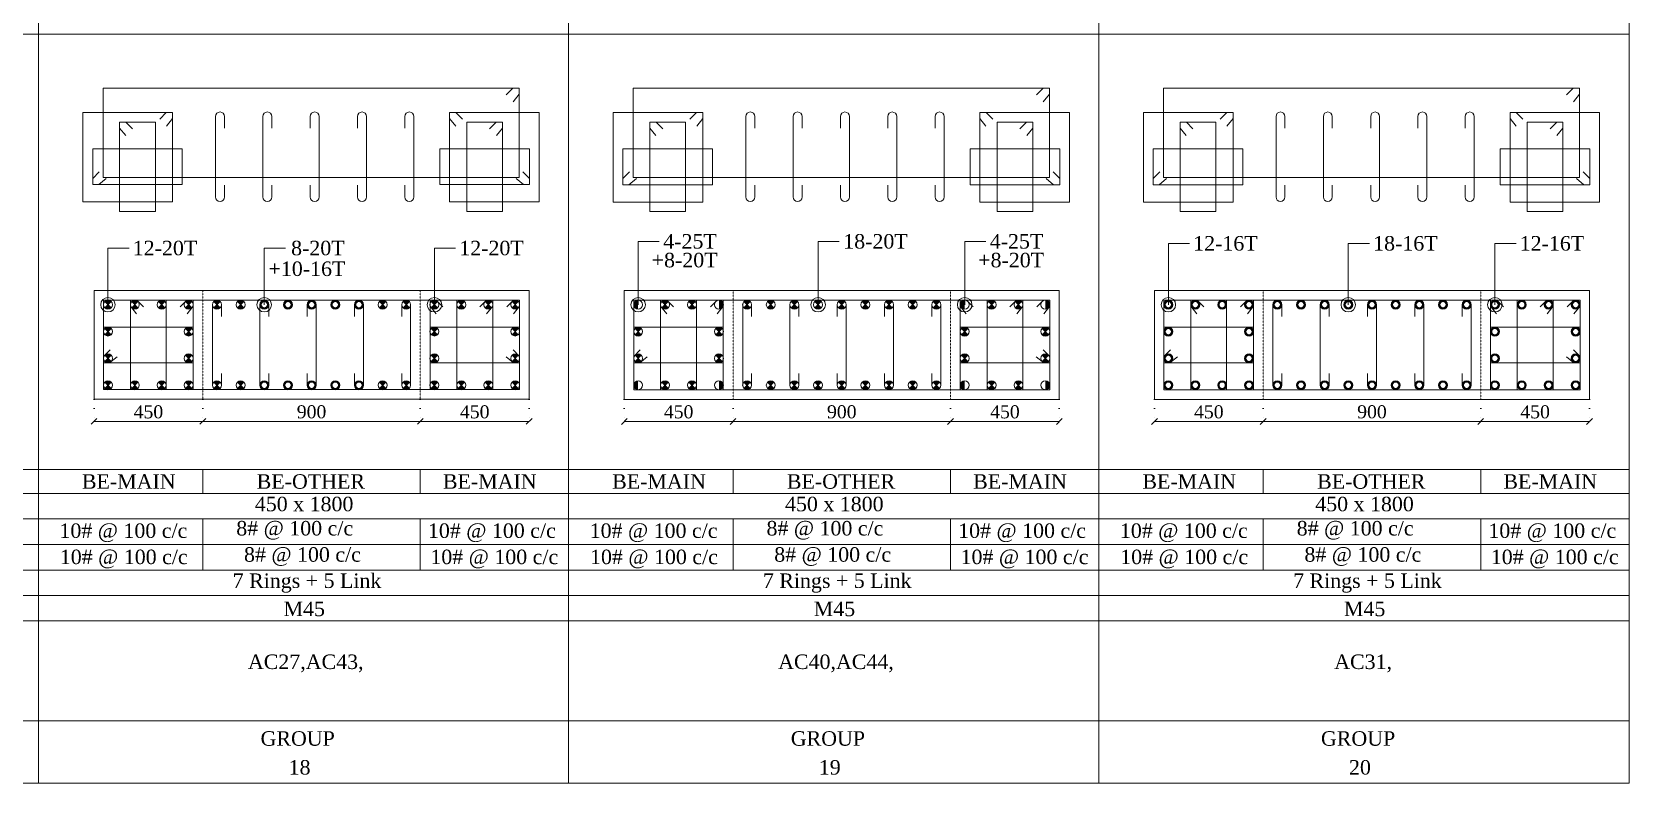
# Model space of a CAD drawing. Header units: millimetres. Extents: x 303 to 27724, y 300 to 68956.
# Drawn here: x 21117 to 27724, y 300 to 3408 of the extents above; entities that cross this region are included whole.
import ezdxf

# ---------------------------------------------------------------- set-up
doc = ezdxf.new("R2010")
doc.units = ezdxf.units.MM
doc.linetypes.add('DOT2', pattern=[0.125, 0, -0.125])
doc.linetypes.add('HIDDEN', pattern=[0.375, 0.25, -0.125])
doc.layers.get('Defpoints').update_dxf_attribs({"lineweight": 0})
for name, color, linetype, lineweight in [('S-COL. STEEL DIA', 1, 'Continuous', 9), ('S-DIM FOOTING', 7, 'Continuous', 0), ('S-SECTION', 5, 'Continuous', 0), ('S-SECTION MARK', 7, 'Continuous', 0), ('S-SHEET', 7, 'Continuous', 0), ('S-STEEL', 1, 'Continuous', 9), ('S-STEEL-1', 1, 'Continuous', 0), ('S-TEXT', 7, 'Continuous', 0)]:
    doc.layers.add(name, color=color, linetype=linetype, lineweight=lineweight)
doc.styles.add('AR', font='ARIALUNI.TTF', dxfattribs={"width": 0.8})
doc.styles.add('S-ROMANS', font='times.ttf')
doc.styles.add('TEXT', font='times.ttf')
doc.dimstyles.new('100', dxfattribs={"dimtxt": 180, "dimasz": 80, "dimexe": 0.18, "dimexo": 0.0625, "dimgap": 1, "dimtad": 1, "dimdec": 0, "dimzin": 0, "dimdsep": 46, "dimtxsty": 'AR', "dimblk": 'DOT', "dimcen": 0.09, "dimse1": 1, "dimse2": 1, "dimclrd": 50, "dimclrt": 256, "dimadec": 0, "dimazin": 0, "dimtfac": 1, "dimtdec": 0, "dimtix": 1, "dimtofl": 0, "dimtmove": 2, "dimatfit": 0, "dimfxl": 1, "dimtolj": 1, "dimtzin": 0, "dimlwd": -1, "dimarcsym": 0})
doc.dimstyles.new('SETU', dxfattribs={"dimtxt": 230, "dimasz": 0.2, "dimexe": 0.1, "dimexo": 0.1, "dimgap": 0.05, "dimtad": 1, "dimdec": 0, "dimzin": 0, "dimdsep": 46, "dimtxsty": 'TEXT', "dimblk": 'OBLIQUE', "dimcen": 0.09, "dimdle": 0.1, "dimclrd": 4, "dimclre": 256, "dimclrt": 256, "dimadec": 1, "dimazin": 0, "dimtfac": 1, "dimtdec": 0, "dimtix": 1, "dimtofl": 0, "dimtmove": 2, "dimatfit": 0, "dimfxl": 1, "dimtolj": 1, "dimtzin": 0, "dimlwd": -1, "dimlwe": -1, "dimarcsym": 1})

# ---------------------------------------------------------------- blocks, each defined once
blk = doc.blocks.new('*U18')
at = {"layer": 'S-COL. STEEL DIA'}
h = blk.add_hatch(color=256, dxfattribs=at)
h.dxf.hatch_style = 1
h.paths.add_polyline_path([(0, 0), (0, -18.5, 0.198912), (13, -13)])
h.paths.add_polyline_path([(0, 0), (-13, -13, 0.198912), (0, -18.5)])
h.paths.add_polyline_path([(0, 18.5, 0.198912), (-13, 13), (0, 0)])
h.paths.add_polyline_path([(13, 13, 0.198912), (0, 18.5), (0, 0)])
at = {"layer": 'S-COL. STEEL DIA', "lineweight": 5}
for p, q in [((-13, 13), (13, -13)), ((13, 13), (-13, -13))]:
    blk.add_line(p, q, dxfattribs=at)
blk.add_circle((0, 0), 18.5, dxfattribs=at)
blk = doc.blocks.new('*U4')
at = {"layer": 'S-COL. STEEL DIA'}
h = blk.add_hatch(color=256, dxfattribs=at)
h.dxf.hatch_style = 1
h.paths.add_polyline_path([(-18.5, 0, 1), (18.5, 0, 1)])
h.paths.add_polyline_path([(13, 0, -1), (-13, 0, -1)], flags=16)
at = {"layer": 'S-COL. STEEL DIA', "lineweight": 5}
for radius in [18.5, 13]:
    blk.add_circle((0, 0), radius, dxfattribs=at)
blk = doc.blocks.new('_Oblique')
at = {"color": 0, "linetype": 'ByBlock', "lineweight": -2}
blk.add_line((-0.5, -0.5), (0.5, 0.5), dxfattribs=at)
blk = doc.blocks.new('*D989')
at = {"layer": 'Defpoints', "color": 0}
for p in [(1850274.2, 614637.3), (1850724.2, 614637.3), (1850724.2, 614545.8)]:
    blk.add_point(p, dxfattribs=at)
at = {"layer": 'S-DIM FOOTING', "linetype": 'DOT2', "ltscale": 300}
for p, q in [((1850274.2, 614637.2), (1850274.2, 614545.6)), ((1850724.2, 614637.2), (1850724.2, 614545.6))]:
    blk.add_line(p, q, dxfattribs=at)
at = {"layer": 'S-DIM FOOTING', "ltscale": 300}
blk.add_line((1850274.1, 614545.8), (1850724.3, 614545.8), dxfattribs=at)
at = {"layer": 'S-DIM FOOTING', "linetype": 'ByBlock', "xscale": 24, "yscale": 24, "zscale": 24, "rotation": 180}
blk.add_blockref('_Oblique', (1850274.2, 614545.8), dxfattribs=at)
at = {"layer": 'S-DIM FOOTING', "linetype": 'ByBlock', "xscale": 24, "yscale": 24, "zscale": 24}
blk.add_blockref('_Oblique', (1850724.2, 614545.8), dxfattribs=at)
at = {"layer": 'S-DIM FOOTING', "insert": (1850499.2, 614585.2), "char_height": 54, "attachment_point": 5, "style": 'TEXT'}
blk.add_mtext('\\A1;450', dxfattribs=at)
blk = doc.blocks.new('*D990')
at = {"layer": 'Defpoints', "color": 0}
for p in [(1850724.2, 614637.3), (1851624.2, 614637.3), (1850724.2, 614545.8)]:
    blk.add_point(p, dxfattribs=at)
at = {"layer": 'S-DIM FOOTING', "linetype": 'DOT2', "ltscale": 300}
for p, q in [((1850724.2, 614637.2), (1850724.2, 614545.6)), ((1851624.2, 614637.2), (1851624.2, 614545.6))]:
    blk.add_line(p, q, dxfattribs=at)
at = {"layer": 'S-DIM FOOTING', "ltscale": 300}
blk.add_line((1851624.3, 614545.8), (1850724.1, 614545.8), dxfattribs=at)
at = {"layer": 'S-DIM FOOTING', "linetype": 'ByBlock', "xscale": 24, "yscale": 24, "zscale": 24, "rotation": 180}
blk.add_blockref('_Oblique', (1850724.2, 614545.8), dxfattribs=at)
at = {"layer": 'S-DIM FOOTING', "linetype": 'ByBlock', "xscale": 24, "yscale": 24, "zscale": 24}
blk.add_blockref('_Oblique', (1851624.2, 614545.8), dxfattribs=at)
at = {"layer": 'S-DIM FOOTING', "insert": (1851174.2, 614585.3), "char_height": 54, "attachment_point": 5, "style": 'TEXT'}
blk.add_mtext('\\A1;900', dxfattribs=at)
blk = doc.blocks.new('*D991')
at = {"layer": 'Defpoints', "color": 0}
for p in [(1851624.2, 614637.3), (1852074.2, 614637.3), (1852074.2, 614545.8)]:
    blk.add_point(p, dxfattribs=at)
at = {"layer": 'S-DIM FOOTING', "linetype": 'DOT2', "ltscale": 300}
for p, q in [((1851624.2, 614637.2), (1851624.2, 614545.6)), ((1852074.2, 614637.2), (1852074.2, 614545.6))]:
    blk.add_line(p, q, dxfattribs=at)
at = {"layer": 'S-DIM FOOTING', "ltscale": 300}
blk.add_line((1851624.1, 614545.8), (1852074.3, 614545.8), dxfattribs=at)
at = {"layer": 'S-DIM FOOTING', "linetype": 'ByBlock', "xscale": 24, "yscale": 24, "zscale": 24, "rotation": 180}
blk.add_blockref('_Oblique', (1851624.2, 614545.8), dxfattribs=at)
at = {"layer": 'S-DIM FOOTING', "linetype": 'ByBlock', "xscale": 24, "yscale": 24, "zscale": 24}
blk.add_blockref('_Oblique', (1852074.2, 614545.8), dxfattribs=at)
at = {"layer": 'S-DIM FOOTING', "insert": (1851849.2, 614585.2), "char_height": 54, "attachment_point": 5, "style": 'TEXT'}
blk.add_mtext('\\A1;450', dxfattribs=at)
blk = doc.blocks.new('_Dot')
at = {"linetype": 'ByBlock', "lineweight": -2}
blk.add_line((-0.5, 0), (-1, 0), dxfattribs=at)
at = {"linetype": 'ByBlock', "const_width": 0.5}
blk.add_lwpolyline([(-0.25, 0, 1), (0.25, 0, 1)], format="xyb", close=True, dxfattribs=at)
blk = doc.blocks.new('*U17')
at = {"layer": 'S-COL. STEEL DIA'}
h = blk.add_hatch(color=256, dxfattribs=at)
h.dxf.hatch_style = 1
h.paths.add_polyline_path([(0, 18.5, 0.414214), (-18.5, 0, 0.414214), (0, -18.5)])
at = {"layer": 'S-COL. STEEL DIA', "lineweight": 5}
blk.add_circle((0, 0), 18.5, dxfattribs=at)
blk = doc.blocks.new('*D1000')
at = {"layer": 'Defpoints', "color": 0}
for p in [(1852467.8, 621921.4), (1852917.8, 621921.4), (1852917.8, 621829.9)]:
    blk.add_point(p, dxfattribs=at)
at = {"layer": 'S-DIM FOOTING', "linetype": 'DOT2', "ltscale": 300}
for p, q in [((1852467.8, 621921.3), (1852467.8, 621829.8)), ((1852917.8, 621921.3), (1852917.8, 621829.8))]:
    blk.add_line(p, q, dxfattribs=at)
at = {"layer": 'S-DIM FOOTING', "ltscale": 300}
blk.add_line((1852467.6, 621829.9), (1852917.9, 621829.9), dxfattribs=at)
at = {"layer": 'S-DIM FOOTING', "linetype": 'ByBlock', "xscale": 24, "yscale": 24, "zscale": 24, "rotation": 180}
blk.add_blockref('_Oblique', (1852467.8, 621829.9), dxfattribs=at)
at = {"layer": 'S-DIM FOOTING', "linetype": 'ByBlock', "xscale": 24, "yscale": 24, "zscale": 24}
blk.add_blockref('_Oblique', (1852917.8, 621829.9), dxfattribs=at)
at = {"layer": 'S-DIM FOOTING', "insert": (1852692.8, 621869.4), "char_height": 54, "attachment_point": 5, "style": 'TEXT'}
blk.add_mtext('\\A1;450', dxfattribs=at)
blk = doc.blocks.new('*D1001')
at = {"layer": 'Defpoints', "color": 0}
for p in [(1852917.8, 621921.4), (1853817.8, 621921.4), (1852917.8, 621829.9)]:
    blk.add_point(p, dxfattribs=at)
at = {"layer": 'S-DIM FOOTING', "linetype": 'DOT2', "ltscale": 300}
for p, q in [((1852917.8, 621921.3), (1852917.8, 621829.8)), ((1853817.8, 621921.3), (1853817.8, 621829.8))]:
    blk.add_line(p, q, dxfattribs=at)
at = {"layer": 'S-DIM FOOTING', "ltscale": 300}
blk.add_line((1853817.9, 621829.9), (1852917.6, 621829.9), dxfattribs=at)
at = {"layer": 'S-DIM FOOTING', "linetype": 'ByBlock', "xscale": 24, "yscale": 24, "zscale": 24, "rotation": 180}
blk.add_blockref('_Oblique', (1852917.8, 621829.9), dxfattribs=at)
at = {"layer": 'S-DIM FOOTING', "linetype": 'ByBlock', "xscale": 24, "yscale": 24, "zscale": 24}
blk.add_blockref('_Oblique', (1853817.8, 621829.9), dxfattribs=at)
at = {"layer": 'S-DIM FOOTING', "insert": (1853367.8, 621869.5), "char_height": 54, "attachment_point": 5, "style": 'TEXT'}
blk.add_mtext('\\A1;900', dxfattribs=at)
blk = doc.blocks.new('*D1002')
at = {"layer": 'Defpoints', "color": 0}
for p in [(1853817.8, 621921.4), (1854267.8, 621921.4), (1854267.8, 621829.9)]:
    blk.add_point(p, dxfattribs=at)
at = {"layer": 'S-DIM FOOTING', "linetype": 'DOT2', "ltscale": 300}
for p, q in [((1853817.8, 621921.3), (1853817.8, 621829.8)), ((1854267.8, 621921.3), (1854267.8, 621829.8))]:
    blk.add_line(p, q, dxfattribs=at)
at = {"layer": 'S-DIM FOOTING', "ltscale": 300}
blk.add_line((1853817.6, 621829.9), (1854267.9, 621829.9), dxfattribs=at)
at = {"layer": 'S-DIM FOOTING', "linetype": 'ByBlock', "xscale": 24, "yscale": 24, "zscale": 24, "rotation": 180}
blk.add_blockref('_Oblique', (1853817.8, 621829.9), dxfattribs=at)
at = {"layer": 'S-DIM FOOTING', "linetype": 'ByBlock', "xscale": 24, "yscale": 24, "zscale": 24}
blk.add_blockref('_Oblique', (1854267.8, 621829.9), dxfattribs=at)
at = {"layer": 'S-DIM FOOTING', "insert": (1854042.8, 621869.4), "char_height": 54, "attachment_point": 5, "style": 'TEXT'}
blk.add_mtext('\\A1;450', dxfattribs=at)
blk = doc.blocks.new('*D1011')
at = {"layer": 'Defpoints', "color": 0}
for p in [(1854661.3, 621921.4), (1855111.3, 621921.4), (1855111.3, 621829.9)]:
    blk.add_point(p, dxfattribs=at)
at = {"layer": 'S-DIM FOOTING', "linetype": 'DOT2', "ltscale": 300}
for p, q in [((1854661.3, 621921.3), (1854661.3, 621829.8)), ((1855111.3, 621921.3), (1855111.3, 621829.8))]:
    blk.add_line(p, q, dxfattribs=at)
at = {"layer": 'S-DIM FOOTING', "ltscale": 300}
blk.add_line((1854661.2, 621829.9), (1855111.4, 621829.9), dxfattribs=at)
at = {"layer": 'S-DIM FOOTING', "linetype": 'ByBlock', "xscale": 24, "yscale": 24, "zscale": 24, "rotation": 180}
blk.add_blockref('_Oblique', (1854661.3, 621829.9), dxfattribs=at)
at = {"layer": 'S-DIM FOOTING', "linetype": 'ByBlock', "xscale": 24, "yscale": 24, "zscale": 24}
blk.add_blockref('_Oblique', (1855111.3, 621829.9), dxfattribs=at)
at = {"layer": 'S-DIM FOOTING', "insert": (1854886.3, 621869.4), "char_height": 54, "attachment_point": 5, "style": 'TEXT'}
blk.add_mtext('\\A1;450', dxfattribs=at)
blk = doc.blocks.new('*D1012')
at = {"layer": 'Defpoints', "color": 0}
for p in [(1855111.3, 621921.4), (1856011.3, 621921.4), (1855111.3, 621829.9)]:
    blk.add_point(p, dxfattribs=at)
at = {"layer": 'S-DIM FOOTING', "linetype": 'DOT2', "ltscale": 300}
for p, q in [((1855111.3, 621921.3), (1855111.3, 621829.8)), ((1856011.3, 621921.3), (1856011.3, 621829.8))]:
    blk.add_line(p, q, dxfattribs=at)
at = {"layer": 'S-DIM FOOTING', "ltscale": 300}
blk.add_line((1856011.4, 621829.9), (1855111.2, 621829.9), dxfattribs=at)
at = {"layer": 'S-DIM FOOTING', "linetype": 'ByBlock', "xscale": 24, "yscale": 24, "zscale": 24, "rotation": 180}
blk.add_blockref('_Oblique', (1855111.3, 621829.9), dxfattribs=at)
at = {"layer": 'S-DIM FOOTING', "linetype": 'ByBlock', "xscale": 24, "yscale": 24, "zscale": 24}
blk.add_blockref('_Oblique', (1856011.3, 621829.9), dxfattribs=at)
at = {"layer": 'S-DIM FOOTING', "insert": (1855561.3, 621869.5), "char_height": 54, "attachment_point": 5, "style": 'TEXT'}
blk.add_mtext('\\A1;900', dxfattribs=at)
blk = doc.blocks.new('*D1013')
at = {"layer": 'Defpoints', "color": 0}
for p in [(1856011.3, 621921.4), (1856461.3, 621921.4), (1856461.3, 621829.9)]:
    blk.add_point(p, dxfattribs=at)
at = {"layer": 'S-DIM FOOTING', "linetype": 'DOT2', "ltscale": 300}
for p, q in [((1856011.3, 621921.3), (1856011.3, 621829.8)), ((1856461.3, 621921.3), (1856461.3, 621829.8))]:
    blk.add_line(p, q, dxfattribs=at)
at = {"layer": 'S-DIM FOOTING', "ltscale": 300}
blk.add_line((1856011.2, 621829.9), (1856461.4, 621829.9), dxfattribs=at)
at = {"layer": 'S-DIM FOOTING', "linetype": 'ByBlock', "xscale": 24, "yscale": 24, "zscale": 24, "rotation": 180}
blk.add_blockref('_Oblique', (1856011.3, 621829.9), dxfattribs=at)
at = {"layer": 'S-DIM FOOTING', "linetype": 'ByBlock', "xscale": 24, "yscale": 24, "zscale": 24}
blk.add_blockref('_Oblique', (1856461.3, 621829.9), dxfattribs=at)
at = {"layer": 'S-DIM FOOTING', "insert": (1856236.3, 621869.4), "char_height": 54, "attachment_point": 5, "style": 'TEXT'}
blk.add_mtext('\\A1;450', dxfattribs=at)
blk = doc.blocks.new('R')
at = {"layer": 'S-SECTION', "color": 8, "linetype": 'HIDDEN', "ltscale": 0.1, "elevation": 0.5}
for points in [[(1850724.2, 614637.3), (1850724.2, 615087.3), (1850274.2, 615087.3), (1850274.2, 614637.3)], [(1851624.2, 614637.3), (1851624.2, 615087.3), (1852074.2, 615087.3), (1852074.2, 614637.3)]]:
    blk.add_lwpolyline(points, close=True, dxfattribs=at)
at = {"layer": 'S-SECTION', "elevation": 0.5}
blk.add_lwpolyline([(1850274.2, 615087.3), (1850274.2, 614637.3), (1852074.2, 614637.3), (1852074.2, 615087.3)], close=True, dxfattribs=at)
at = {"layer": 'S-SHEET'}
for p, q in [((1850724.2, 614347.1, 0.2), (1850724.2, 614247.6, 0.2)), ((1851624.2, 614347.1, 0.2), (1851624.2, 614247.6, 0.2)), ((1850724.2, 614142.3, 0.2), (1850724.2, 613931, 0.2)), ((1851624.2, 614142.3, 0.2), (1851624.2, 613931, 0.2))]:
    blk.add_line(p, q, dxfattribs=at)
at = {"layer": 'S-STEEL', "color": 1}
for points, elevation in [([(1851979.5, 615897.5), (1852007.1, 615924.8), (1852033.1, 615924.8), (1852033.1, 615554.8), (1850311.5, 615554.8), (1850311.5, 615924.8), (1852033.1, 615924.8), (1852033.1, 615899.8), (1852007.9, 615868.9)], 0.7), ([(1851981.4, 615020), (1852009, 615047.3), (1852035, 615047.3), (1852035, 614677.3), (1850313.4, 614677.3), (1850313.4, 615047.3), (1852035, 615047.3), (1852035, 615022.2), (1852009.8, 614991.4)], 0.5)]:
    blk.add_lwpolyline(points, dxfattribs=dict(at, elevation=elevation))
at = {"layer": 'S-STEEL', "color": 3, "elevation": 0.5}
for points in [[(1850814.1, 615523.3), (1850814.1, 615474.8, -1), (1850777.2, 615474.8), (1850777.2, 615807.9, -1), (1850814.1, 615807.9), (1850814.1, 615759.5)], [(1851009.9, 615523.3), (1851009.9, 615474.8, -1), (1850973, 615474.8), (1850973, 615807.9, -1), (1851009.9, 615807.9), (1851009.9, 615759.5)], [(1851168.7, 615523.3), (1851168.7, 615474.8, 1), (1851205.6, 615474.8), (1851205.6, 615807.9, 1), (1851168.7, 615807.9), (1851168.7, 615759.5)], [(1851364.5, 615523.3), (1851364.5, 615474.8, 1), (1851401.4, 615474.8), (1851401.4, 615807.9, 1), (1851364.5, 615807.9), (1851364.5, 615759.5)], [(1851560.3, 615523.3), (1851560.3, 615474.8, 1), (1851597.2, 615474.8), (1851597.2, 615807.9, 1), (1851560.3, 615807.9), (1851560.3, 615759.5)], [(1850801.1, 614744.2), (1850801.1, 614695.7, -1), (1850764.2, 614695.7), (1850764.2, 615028.8, -1), (1850801.1, 615028.8), (1850801.1, 614980.4)], [(1850996.9, 614744.2), (1850996.9, 614695.7, -1), (1850960, 614695.7), (1850960, 615028.8, -1), (1850996.9, 615028.8), (1850996.9, 614980.4)], [(1851155.7, 614744.2), (1851155.7, 614695.7, 1), (1851192.6, 614695.7), (1851192.6, 615028.8, 1), (1851155.7, 615028.8), (1851155.7, 614980.4)], [(1851351.5, 614744.2), (1851351.5, 614695.7, 1), (1851388.4, 614695.7), (1851388.4, 615028.8, 1), (1851351.5, 615028.8), (1851351.5, 614980.4)], [(1851547.3, 614744.2), (1851547.3, 614695.7, 1), (1851584.2, 614695.7), (1851584.2, 615028.8, 1), (1851547.3, 615028.8), (1851547.3, 614980.4)]]:
    blk.add_lwpolyline(points, format="xyb", dxfattribs=at)
at = {"layer": 'S-STEEL-1', "color": 6, "elevation": 0.5}
for points in [[(1850545.8, 615796.6), (1850573.3, 615823.9), (1850599.4, 615823.9), (1850599.3, 615453.9), (1850228.6, 615453.9), (1850228.6, 615823.9), (1850599.4, 615823.9), (1850599.4, 615798.9), (1850574.2, 615768)], [(1851798.8, 615796.6), (1851771.3, 615823.9), (1851745.2, 615823.9), (1851745.2, 615453.9), (1852116, 615453.9), (1852116, 615823.9), (1851745.2, 615823.9), (1851745.2, 615798.9), (1851770.4, 615768)], [(1850630.6, 615020), (1850658.1, 615047.3), (1850684.1, 615047.3), (1850684.1, 614677.3), (1850313.4, 614677.3), (1850313.4, 615047.3), (1850684.1, 615047.3), (1850684.1, 615022.2), (1850659, 614991.4)], [(1851717.8, 615020), (1851690.3, 615047.3), (1851664.2, 615047.3), (1851664.2, 614677.3), (1852035, 614677.3), (1852035, 615047.3), (1851664.2, 615047.3), (1851664.2, 615022.2), (1851689.4, 614991.4)]]:
    blk.add_lwpolyline(points, dxfattribs=at)
at = {"layer": 'S-STEEL-1', "color": 41}
for points, elevation in [([(1850433.7, 615757.2), (1850406.2, 615784.5), (1850380.2, 615784.5), (1850380.2, 615414.5), (1850528.2, 615414.5), (1850528.2, 615784.5), (1850380.2, 615784.5), (1850380.2, 615759.5), (1850405.3, 615728.6)], 0.7), ([(1851910.9, 615757.2), (1851938.4, 615784.5), (1851964.4, 615784.5), (1851964.4, 615414.5), (1851816.4, 615414.5), (1851816.4, 615784.5), (1851964.4, 615784.5), (1851964.4, 615759.5), (1851939.2, 615728.6)], 0.7), ([(1850296, 615579.1), (1850268.7, 615551.6), (1850268.7, 615525.6), (1850639.5, 615525.6), (1850639.5, 615673.6), (1850268.7, 615673.6), (1850268.7, 615525.6), (1850293.7, 615525.6), (1850324.6, 615550.7)], 0.7), ([(1852048.6, 615579.1), (1852075.9, 615551.6), (1852075.9, 615525.6), (1851705.1, 615525.6), (1851705.1, 615673.6), (1852075.9, 615673.6), (1852075.9, 615525.6), (1852050.9, 615525.6), (1852020, 615550.7)], 0.7), ([(1850478.4, 615020), (1850450.9, 615047.3), (1850424.8, 615047.3), (1850424.8, 614677.3), (1850572.9, 614677.3), (1850572.9, 615047.3), (1850424.8, 615047.3), (1850424.8, 615022.2), (1850450, 614991.4)], 0.5), ([(1851870, 615020), (1851897.5, 615047.3), (1851923.5, 615047.3), (1851923.5, 614677.3), (1851775.5, 614677.3), (1851775.5, 615047.3), (1851923.5, 615047.3), (1851923.5, 615022.2), (1851898.3, 614991.4)], 0.5), ([(1850340.7, 614841.9), (1850313.4, 614814.4), (1850313.4, 614788.3), (1850684.1, 614788.3), (1850684.1, 614936.4), (1850313.4, 614936.4), (1850313.4, 614788.3), (1850338.4, 614788.3), (1850369.3, 614813.5)], 0.5), ([(1852007.7, 614841.9), (1852035, 614814.4), (1852035, 614788.3), (1851664.2, 614788.3), (1851664.2, 614936.4), (1852035, 614936.4), (1852035, 614788.3), (1852010, 614788.3), (1851979.1, 614813.5)], 0.5)]:
    blk.add_lwpolyline(points, dxfattribs=dict(at, elevation=elevation))
at = {"layer": 'S-COL. STEEL DIA', "xscale": -1, "rotation": 180}
for p in [(1850331.8, 615028.8, 0.5), (1850782.6, 615028.8, 0.5), (1851682.6, 615028.8, 0.5), (1851793.9, 615028.8, 0.5), (1851905.3, 615028.8, 0.5)]:
    blk.add_blockref('*U18', p, dxfattribs=at)
at = {"layer": 'S-COL. STEEL DIA', "rotation": 180}
for name, p in [('*U18', (1850443.1, 615028.8, 0.5)), ('*U18', (1850554.4, 615028.8, 0.5)), ('*U18', (1850665.7, 615028.8, 0.5)), ('*U18', (1850880.5, 615028.8, 0.5)), ('*U4', (1850978.4, 615028.8, 0.5)), ('*U4', (1851076.3, 615028.8, 0.5)), ('*U4', (1851174.2, 615028.8, 0.5)), ('*U4', (1851272.1, 615028.8, 0.5)), ('*U4', (1851370, 615028.8, 0.5)), ('*U18', (1851467.9, 615028.8, 0.5)), ('*U18', (1851565.7, 615028.8, 0.5)), ('*U18', (1852016.6, 615028.8, 0.5))]:
    blk.add_blockref(name, p, dxfattribs=at)
at = {"layer": 'S-COL. STEEL DIA'}
for p in [(1850331.8, 614917.8, 0.5), (1851682.6, 614917.8, 0.5), (1850331.8, 614806.8, 0.5), (1851682.6, 614806.8, 0.5), (1850331.8, 614695.7, 0.5), (1850782.6, 614695.7, 0.5), (1851682.6, 614695.7, 0.5), (1851793.9, 614695.7, 0.5), (1851905.3, 614695.7, 0.5)]:
    blk.add_blockref('*U18', p, dxfattribs=at)
at = {"layer": 'S-COL. STEEL DIA', "xscale": -1}
for name, p in [('*U18', (1850665.7, 614917.8, 0.5)), ('*U18', (1852016.6, 614917.8, 0.5)), ('*U18', (1850665.7, 614806.8, 0.5)), ('*U18', (1852016.6, 614806.8, 0.5)), ('*U18', (1850443.1, 614695.7, 0.5)), ('*U18', (1850554.4, 614695.7, 0.5)), ('*U18', (1850665.7, 614695.7, 0.5)), ('*U18', (1850880.5, 614695.7, 0.5)), ('*U4', (1850978.4, 614695.7, 0.5)), ('*U4', (1851076.3, 614695.7, 0.5)), ('*U4', (1851174.2, 614695.7, 0.5)), ('*U4', (1851272.1, 614695.7, 0.5)), ('*U4', (1851370, 614695.7, 0.5)), ('*U18', (1851467.9, 614695.7, 0.5)), ('*U18', (1851565.7, 614695.7, 0.5)), ('*U18', (1852016.6, 614695.7, 0.5))]:
    blk.add_blockref(name, p, dxfattribs=at)
at = {"layer": 'S-TEXT', "color": 7, "style": 'TEXT'}
for s, p in [('12-20T', (1850434.5, 615233.4, 0.2)), ('8-20T', (1851089.5, 615233.4, 0.2)), ('12-20T', (1851785.3, 615233.4, 0.2)), ('+10-16T', (1850996.2, 615147.7, 0.2))]:
    blk.add_text(s, height=60, dxfattribs=at).set_placement(p)
at = {"layer": 'S-TEXT', "style": 'S-ROMANS'}
for s, p in [('BE-MAIN ', (1850224.2, 614267.3, 0.2)), ('BE-OTHER', (1850947.2, 614267.3, 0.2)), ('BE-MAIN ', (1851717.7, 614267.3, 0.2)), ('450 x 1800', (1850939.5, 614174.1, 0.2)), ('10# @ 100 c/c', (1850131.2, 614063.8, 0.2)), ('8# @ 100 c/c', (1850862.7, 614073.8, 0.2)), ('10# @ 100 c/c', (1851655.7, 614063.8, 0.2)), ('10# @ 100 c/c', (1850132.7, 613955.2, 0.2)), ('8# @ 100 c/c', (1850894.7, 613965.2, 0.2)), ('10# @ 100 c/c', (1851665.7, 613955.2, 0.2)), ('7 Rings + 5 Link', (1850847.9, 613856.7, 0.2)), ('M45', (1851058.4, 613740, 0.2))]:
    blk.add_text(s, height=60, dxfattribs=at).set_placement(p)
at = {"layer": 'S-DIM FOOTING', "ltscale": 300}
for base, p1, p2, picture, middle in [((1850724.2, 614545.8, 0.2), (1850274.2, 614637.3, 0.5), (1850724.2, 614637.3, 0.5), '*D989', (1850499.2, 614585.2, 0.2)), ((1852074.2, 614545.8, 0.2), (1851624.2, 614637.3, 0.5), (1852074.2, 614637.3, 0.5), '*D991', (1851849.2, 614585.2, 0.2))]:
    dim = blk.add_linear_dim(base=base, p1=p1, p2=p2, dimstyle='SETU', override={"dimscale": 1.2, "dimtxt": 45, "dimasz": 20, "dimgap": 10, "dimblk1": 'Oblique', "dimblk2": 'Oblique', "dimsah": 1, "dimclrd": 256, "dimarcsym": 1}, dxfattribs=at)
    dim.commit()
    dim.dimension.update_dxf_attribs({"geometry": picture, "text_midpoint": middle})
dim = blk.add_linear_dim(base=(1850724.2, 614545.8, 0.2), p1=(1851624.2, 614637.3, 0.5), p2=(1850724.2, 614637.3, 0.5), angle=180, dimstyle='SETU', override={"dimscale": 1.2, "dimtxt": 45, "dimasz": 20, "dimgap": 10, "dimblk1": 'Oblique', "dimblk2": 'Oblique', "dimsah": 1, "dimclrd": 256, "dimarcsym": 1}, dxfattribs=at)
dim.commit()
dim.dimension.update_dxf_attribs({"geometry": '*D990', "text_midpoint": (1851174.2, 614585.3, 0.2)})
at = {"layer": 'S-SECTION MARK'}
for points in [[(1850331.8, 615028.8, 0.5), (1850331.8, 615263.3, 0.5), (1850419.3, 615263.3, 0.5)], [(1850978.4, 615028.8, 0.5), (1850978.4, 615263.3, 0.5), (1851065.9, 615263.3, 0.5)], [(1851682.6, 615028.8, 0.5), (1851682.6, 615263.3, 0.5), (1851770.1, 615263.3, 0.5)]]:
    blk.add_leader(points, dimstyle='100', override={"dimasz": 60, "dimtad": 0, "dimclrd": 256, "dimldrblk": 'DotBlank', "dimfxl": 50, "dimfxlon": 1, "dimarcsym": 1}, dxfattribs=at)
blk = doc.blocks.new('CC')
at = {"layer": 'S-SECTION', "color": 8, "linetype": 'HIDDEN', "ltscale": 0.1, "elevation": 0.4}
for points in [[(1852917.8, 621921.4), (1852917.8, 622371.4), (1852467.8, 622371.4), (1852467.8, 621921.4)], [(1853817.8, 621921.4), (1853817.8, 622371.4), (1854267.8, 622371.4), (1854267.8, 621921.4)]]:
    blk.add_lwpolyline(points, close=True, dxfattribs=at)
at = {"layer": 'S-SECTION', "elevation": 0.4}
blk.add_lwpolyline([(1852467.8, 622371.4), (1852467.8, 621921.4), (1854267.8, 621921.4), (1854267.8, 622371.4)], close=True, dxfattribs=at)
at = {"layer": 'S-SHEET'}
for p, q in [((1852917.8, 621631.3, 0.1), (1852917.8, 621531.7, 0.1)), ((1853817.8, 621631.3, 0.1), (1853817.8, 621531.7, 0.1)), ((1852917.8, 621426.5, 0.1), (1852917.8, 621215.2, 0.1)), ((1853817.8, 621426.5, 0.1), (1853817.8, 621215.2, 0.1))]:
    blk.add_line(p, q, dxfattribs=at)
at = {"layer": 'S-STEEL', "color": 1}
for points, elevation in [([(1854173.1, 623181.7), (1854200.6, 623209), (1854226.6, 623209), (1854226.6, 622839), (1852505.1, 622839), (1852505.1, 623209), (1854226.6, 623209), (1854226.6, 623184), (1854201.5, 623153.1)], 0.6), ([(1854175, 622304.1), (1854202.5, 622331.4), (1854228.5, 622331.4), (1854228.5, 621961.4), (1852507, 621961.4), (1852507, 622331.4), (1854228.5, 622331.4), (1854228.5, 622306.4), (1854203.3, 622275.5)], 0.4)]:
    blk.add_lwpolyline(points, dxfattribs=dict(at, elevation=elevation))
at = {"layer": 'S-STEEL', "color": 3, "elevation": 0.4}
for points in [[(1853007.7, 622807.4), (1853007.7, 622759, -1), (1852970.8, 622759), (1852970.8, 623092.1, -1), (1853007.7, 623092.1), (1853007.7, 623043.6)], [(1853203.4, 622807.4), (1853203.4, 622759, -1), (1853166.5, 622759), (1853166.5, 623092.1, -1), (1853203.4, 623092.1), (1853203.4, 623043.6)], [(1853362.3, 622807.4), (1853362.3, 622759, 1), (1853399.2, 622759), (1853399.2, 623092.1, 1), (1853362.3, 623092.1), (1853362.3, 623043.6)], [(1853558.1, 622807.4), (1853558.1, 622759, 1), (1853595, 622759), (1853595, 623092.1, 1), (1853558.1, 623092.1), (1853558.1, 623043.6)], [(1853753.9, 622807.4), (1853753.9, 622759, 1), (1853790.8, 622759), (1853790.8, 623092.1, 1), (1853753.9, 623092.1), (1853753.9, 623043.6)], [(1852994.7, 622028.3), (1852994.7, 621979.9, -1), (1852957.8, 621979.9), (1852957.8, 622313, -1), (1852994.7, 622313), (1852994.7, 622264.5)], [(1853190.4, 622028.3), (1853190.4, 621979.9, -1), (1853153.5, 621979.9), (1853153.5, 622313, -1), (1853190.4, 622313), (1853190.4, 622264.5)], [(1853349.3, 622028.3), (1853349.3, 621979.9, 1), (1853386.2, 621979.9), (1853386.2, 622313, 1), (1853349.3, 622313), (1853349.3, 622264.5)], [(1853545.1, 622028.3), (1853545.1, 621979.9, 1), (1853582, 621979.9), (1853582, 622313, 1), (1853545.1, 622313), (1853545.1, 622264.5)], [(1853740.9, 622028.3), (1853740.9, 621979.9, 1), (1853777.8, 621979.9), (1853777.8, 622313, 1), (1853740.9, 622313), (1853740.9, 622264.5)]]:
    blk.add_lwpolyline(points, format="xyb", dxfattribs=at)
at = {"layer": 'S-STEEL-1', "color": 6, "elevation": 0.4}
for points in [[(1852739.4, 623080.7), (1852766.9, 623108), (1852792.9, 623108), (1852792.9, 622738), (1852422.2, 622738), (1852422.2, 623108), (1852792.9, 623108), (1852792.9, 623083), (1852767.7, 623052.1)], [(1853992.3, 623080.7), (1853964.8, 623108), (1853938.8, 623108), (1853938.8, 622738), (1854309.6, 622738), (1854309.5, 623108), (1853938.8, 623108), (1853938.8, 623083), (1853964, 623052.1)], [(1852824.2, 622304.1), (1852851.7, 622331.4), (1852877.7, 622331.4), (1852877.7, 621961.4), (1852507, 621961.4), (1852507, 622331.4), (1852877.7, 622331.4), (1852877.7, 622306.4), (1852852.5, 622275.5)], [(1853911.3, 622304.1), (1853883.8, 622331.4), (1853857.8, 622331.4), (1853857.8, 621961.4), (1854228.5, 621961.4), (1854228.5, 622331.4), (1853857.8, 622331.4), (1853857.8, 622306.4), (1853883, 622275.5)]]:
    blk.add_lwpolyline(points, dxfattribs=at)
at = {"layer": 'S-STEEL-1', "color": 41}
for points, elevation in [([(1852627.3, 623041.3), (1852599.7, 623068.6), (1852573.7, 623068.6), (1852573.7, 622698.6), (1852721.8, 622698.6), (1852721.8, 623068.6), (1852573.7, 623068.6), (1852573.7, 623043.6), (1852598.9, 623012.7)], 0.6), ([(1854104.5, 623041.3), (1854132, 623068.6), (1854158, 623068.6), (1854158, 622698.6), (1854010, 622698.6), (1854010, 623068.6), (1854158, 623068.6), (1854158, 623043.6), (1854132.8, 623012.7)], 0.6), ([(1852489.6, 622863.3), (1852462.3, 622835.7), (1852462.3, 622809.7), (1852833, 622809.7), (1852833, 622957.8), (1852462.3, 622957.8), (1852462.3, 622809.7), (1852487.3, 622809.7), (1852518.2, 622834.9)], 0.6), ([(1854242.1, 622863.3), (1854269.4, 622835.7), (1854269.4, 622809.7), (1853898.7, 622809.7), (1853898.7, 622957.8), (1854269.4, 622957.8), (1854269.4, 622809.7), (1854244.4, 622809.7), (1854213.5, 622834.9)], 0.6), ([(1852672, 622304.1), (1852644.4, 622331.4), (1852618.4, 622331.4), (1852618.4, 621961.4), (1852766.4, 621961.4), (1852766.4, 622331.4), (1852618.4, 622331.4), (1852618.4, 622306.4), (1852643.6, 622275.5)], 0.4), ([(1854063.6, 622304.1), (1854091.1, 622331.4), (1854117.1, 622331.4), (1854117.1, 621961.4), (1853969.1, 621961.4), (1853969.1, 622331.4), (1854117.1, 622331.4), (1854117.1, 622306.4), (1854091.9, 622275.5)], 0.4), ([(1852534.3, 622126.1), (1852507, 622098.5), (1852507, 622072.5), (1852877.7, 622072.5), (1852877.7, 622220.6), (1852507, 622220.5), (1852507, 622072.5), (1852532, 622072.5), (1852562.9, 622097.7)], 0.4), ([(1854201.2, 622126.1), (1854228.5, 622098.5), (1854228.5, 622072.5), (1853857.8, 622072.5), (1853857.8, 622220.6), (1854228.5, 622220.5), (1854228.5, 622072.5), (1854203.5, 622072.5), (1854172.6, 622097.7)], 0.4)]:
    blk.add_lwpolyline(points, dxfattribs=dict(at, elevation=elevation))
at = {"layer": 'S-COL. STEEL DIA', "xscale": -1, "rotation": 180}
for name, p in [('*U17', (1852525.4, 622313, 0.4)), ('*U18', (1852976.2, 622313, 0.4)), ('*U17', (1853876.2, 622313, 0.4)), ('*U18', (1853987.5, 622313, 0.4)), ('*U18', (1854098.8, 622313, 0.4))]:
    blk.add_blockref(name, p, dxfattribs=at)
at = {"layer": 'S-COL. STEEL DIA', "rotation": 180}
for name, p in [('*U18', (1852636.7, 622313, 0.4)), ('*U18', (1852748, 622313, 0.4)), ('*U17', (1852859.3, 622313, 0.4)), ('*U18', (1853074.1, 622313, 0.4)), ('*U18', (1853172, 622313, 0.4)), ('*U18', (1853269.9, 622313, 0.4)), ('*U18', (1853367.8, 622313, 0.4)), ('*U18', (1853465.6, 622313, 0.4)), ('*U18', (1853563.5, 622313, 0.4)), ('*U18', (1853661.4, 622313, 0.4)), ('*U18', (1853759.3, 622313, 0.4)), ('*U17', (1854210.1, 622313, 0.4))]:
    blk.add_blockref(name, p, dxfattribs=at)
at = {"layer": 'S-COL. STEEL DIA'}
for name, p in [('*U18', (1852525.4, 622201.9, 0.4)), ('*U18', (1853876.2, 622201.9, 0.4)), ('*U18', (1852525.4, 622090.9, 0.4)), ('*U18', (1853876.2, 622090.9, 0.4)), ('*U17', (1852525.4, 621979.9, 0.4)), ('*U18', (1852976.2, 621979.9, 0.4)), ('*U17', (1853876.2, 621979.9, 0.4)), ('*U18', (1853987.5, 621979.9, 0.4)), ('*U18', (1854098.8, 621979.9, 0.4))]:
    blk.add_blockref(name, p, dxfattribs=at)
at = {"layer": 'S-COL. STEEL DIA', "xscale": -1}
for name, p in [('*U18', (1852859.3, 622201.9, 0.4)), ('*U18', (1854210.1, 622201.9, 0.4)), ('*U18', (1852859.3, 622090.9, 0.4)), ('*U18', (1854210.1, 622090.9, 0.4)), ('*U18', (1852636.7, 621979.9, 0.4)), ('*U18', (1852748, 621979.9, 0.4)), ('*U17', (1852859.3, 621979.9, 0.4)), ('*U18', (1853074.1, 621979.9, 0.4)), ('*U18', (1853172, 621979.9, 0.4)), ('*U18', (1853269.9, 621979.9, 0.4)), ('*U18', (1853367.8, 621979.9, 0.4)), ('*U18', (1853465.6, 621979.9, 0.4)), ('*U18', (1853563.5, 621979.9, 0.4)), ('*U18', (1853661.4, 621979.9, 0.4)), ('*U18', (1853759.3, 621979.9, 0.4)), ('*U17', (1854210.1, 621979.9, 0.4))]:
    blk.add_blockref(name, p, dxfattribs=at)
at = {"layer": 'S-TEXT', "color": 7, "style": 'TEXT'}
for s, p in [('4-25T', (1852629.3, 622545.3, 0.1)), ('18-20T', (1853373.8, 622545.3, 0.1)), ('4-25T', (1853980.1, 622545.3, 0.1)), ('+8-20T', (1852581.4, 622467.7, 0.1)), ('+8-20T', (1853932.2, 622467.7, 0.1))]:
    blk.add_text(s, height=60, dxfattribs=at).set_placement(p)
at = {"layer": 'S-TEXT', "style": 'S-ROMANS'}
for s, p in [('BE-MAIN ', (1852417.8, 621551.5, 0.1)), ('BE-OTHER', (1853140.8, 621551.5, 0.1)), ('BE-MAIN ', (1853911.3, 621551.5, 0.1)), ('450 x 1800', (1853133, 621458.2, 0.1)), ('10# @ 100 c/c', (1852324.8, 621348, 0.1)), ('8# @ 100 c/c', (1853056.3, 621358, 0.1)), ('10# @ 100 c/c', (1853849.3, 621348, 0.1)), ('8# @ 100 c/c', (1853088.3, 621249.4, 0.1)), ('10# @ 100 c/c', (1852326.3, 621239.4, 0.1)), ('10# @ 100 c/c', (1853859.3, 621239.4, 0.1)), ('7 Rings + 5 Link', (1853041.4, 621140.9, 0.1)), ('M45', (1853251.9, 621024.2, 0.1))]:
    blk.add_text(s, height=60, dxfattribs=at).set_placement(p)
at = {"layer": 'S-DIM FOOTING', "ltscale": 300}
for base, p1, p2, picture, middle in [((1852917.8, 621829.9, 0.1), (1852467.8, 621921.4, 0.4), (1852917.8, 621921.4, 0.4), '*D1000', (1852692.8, 621869.4, 0.1)), ((1854267.8, 621829.9, 0.1), (1853817.8, 621921.4, 0.4), (1854267.8, 621921.4, 0.4), '*D1002', (1854042.8, 621869.4, 0.1))]:
    dim = blk.add_linear_dim(base=base, p1=p1, p2=p2, dimstyle='SETU', override={"dimscale": 1.2, "dimtxt": 45, "dimasz": 20, "dimgap": 10, "dimblk1": 'Oblique', "dimblk2": 'Oblique', "dimsah": 1, "dimclrd": 256, "dimarcsym": 1}, dxfattribs=at)
    dim.commit()
    dim.dimension.update_dxf_attribs({"geometry": picture, "text_midpoint": middle})
dim = blk.add_linear_dim(base=(1852917.8, 621829.9, 0.1), p1=(1853817.8, 621921.4, 0.4), p2=(1852917.8, 621921.4, 0.4), angle=180, dimstyle='SETU', override={"dimscale": 1.2, "dimtxt": 45, "dimasz": 20, "dimgap": 10, "dimblk1": 'Oblique', "dimblk2": 'Oblique', "dimsah": 1, "dimclrd": 256, "dimarcsym": 1}, dxfattribs=at)
dim.commit()
dim.dimension.update_dxf_attribs({"geometry": '*D1001', "text_midpoint": (1853367.8, 621869.5, 0.1)})
at = {"layer": 'S-SECTION MARK'}
for points in [[(1852525.4, 622313, 0.4), (1852525.4, 622575.1, 0.4), (1852612.9, 622575.1, 0.4)], [(1853269.9, 622313, 0.4), (1853269.9, 622575.1, 0.4), (1853357.3, 622575.1, 0.4)], [(1853876.2, 622313, 0.4), (1853876.2, 622575.1, 0.4), (1853963.7, 622575.1, 0.4)]]:
    blk.add_leader(points, dimstyle='100', override={"dimasz": 60, "dimtad": 0, "dimclrd": 256, "dimldrblk": 'DotBlank', "dimfxl": 50, "dimfxlon": 1, "dimarcsym": 1}, dxfattribs=at)
blk = doc.blocks.new('XX')
at = {"layer": 'S-SECTION', "color": 8, "linetype": 'HIDDEN', "ltscale": 0.1, "elevation": 6.6}
for points in [[(1855111.3, 621921.4), (1855111.3, 622371.4), (1854661.3, 622371.4), (1854661.3, 621921.4)], [(1856011.3, 621921.4), (1856011.3, 622371.4), (1856461.3, 622371.4), (1856461.3, 621921.4)]]:
    blk.add_lwpolyline(points, close=True, dxfattribs=at)
at = {"layer": 'S-SECTION', "elevation": 6.6}
blk.add_lwpolyline([(1854661.3, 622371.4), (1854661.3, 621921.4), (1856461.3, 621921.4), (1856461.3, 622371.4)], close=True, dxfattribs=at)
at = {"layer": 'S-SHEET'}
for p, q in [((1855111.3, 621631.3, 6.4), (1855111.3, 621531.7, 6.4)), ((1856011.3, 621631.3, 6.4), (1856011.3, 621531.7, 6.4)), ((1855111.3, 621426.5, 6.4), (1855111.3, 621215.2, 6.4)), ((1856011.3, 621426.5, 6.4), (1856011.3, 621215.2, 6.4))]:
    blk.add_line(p, q, dxfattribs=at)
at = {"layer": 'S-STEEL', "color": 1}
for points, elevation in [([(1856366.7, 623181.7), (1856394.2, 623209), (1856420.2, 623209), (1856420.2, 622839), (1854698.6, 622839), (1854698.6, 623209), (1856420.2, 623209), (1856420.2, 623184), (1856395, 623153.1)], 6.9), ([(1856368.6, 622304.1), (1856396.1, 622331.4), (1856422.1, 622331.4), (1856422.1, 621961.4), (1854700.5, 621961.4), (1854700.5, 622331.4), (1856422.1, 622331.4), (1856422.1, 622306.4), (1856396.9, 622275.5)], 6.6)]:
    blk.add_lwpolyline(points, dxfattribs=dict(at, elevation=elevation))
at = {"layer": 'S-STEEL', "color": 3, "elevation": 6.6}
for points in [[(1855201.2, 622807.4), (1855201.2, 622759, -1), (1855164.3, 622759), (1855164.3, 623092.1, -1), (1855201.2, 623092.1), (1855201.2, 623043.6)], [(1855397, 622807.4), (1855397, 622759, -1), (1855360.1, 622759), (1855360.1, 623092.1, -1), (1855397, 623092.1), (1855397, 623043.6)], [(1855555.9, 622807.4), (1855555.9, 622759, 1), (1855592.8, 622759), (1855592.8, 623092.1, 1), (1855555.9, 623092.1), (1855555.9, 623043.6)], [(1855751.6, 622807.4), (1855751.6, 622759, 1), (1855788.5, 622759), (1855788.5, 623092.1, 1), (1855751.6, 623092.1), (1855751.6, 623043.6)], [(1855947.4, 622807.4), (1855947.4, 622759, 1), (1855984.3, 622759), (1855984.3, 623092.1, 1), (1855947.4, 623092.1), (1855947.4, 623043.6)], [(1855188.2, 622028.3), (1855188.2, 621979.9, -1), (1855151.3, 621979.9), (1855151.3, 622313, -1), (1855188.2, 622313), (1855188.2, 622264.5)], [(1855384, 622028.3), (1855384, 621979.9, -1), (1855347.1, 621979.9), (1855347.1, 622313, -1), (1855384, 622313), (1855384, 622264.5)], [(1855542.9, 622028.3), (1855542.9, 621979.9, 1), (1855579.8, 621979.9), (1855579.8, 622313, 1), (1855542.9, 622313), (1855542.9, 622264.5)], [(1855738.6, 622028.3), (1855738.6, 621979.9, 1), (1855775.5, 621979.9), (1855775.5, 622313, 1), (1855738.6, 622313), (1855738.6, 622264.5)], [(1855934.4, 622028.3), (1855934.4, 621979.9, 1), (1855971.3, 621979.9), (1855971.3, 622313, 1), (1855934.4, 622313), (1855934.4, 622264.5)]]:
    blk.add_lwpolyline(points, format="xyb", dxfattribs=at)
at = {"layer": 'S-STEEL-1', "color": 6, "elevation": 6.6}
for points in [[(1854932.9, 623080.7), (1854960.5, 623108), (1854986.5, 623108), (1854986.5, 622738), (1854615.7, 622738), (1854615.7, 623108), (1854986.5, 623108), (1854986.5, 623083), (1854961.3, 623052.1)], [(1856185.9, 623080.7), (1856158.4, 623108), (1856132.4, 623108), (1856132.4, 622738), (1856503.1, 622738), (1856503.1, 623108), (1856132.4, 623108), (1856132.4, 623083), (1856157.6, 623052.1)], [(1855017.7, 622304.1), (1855045.3, 622331.4), (1855071.3, 622331.4), (1855071.3, 621961.4), (1854700.5, 621961.4), (1854700.5, 622331.4), (1855071.3, 622331.4), (1855071.3, 622306.4), (1855046.1, 622275.5)], [(1856104.9, 622304.1), (1856077.4, 622331.4), (1856051.4, 622331.4), (1856051.4, 621961.4), (1856422.1, 621961.4), (1856422.1, 622331.4), (1856051.4, 622331.4), (1856051.4, 622306.4), (1856076.6, 622275.5)]]:
    blk.add_lwpolyline(points, dxfattribs=at)
at = {"layer": 'S-STEEL-1', "color": 41}
for points, elevation in [([(1854820.8, 623041.3), (1854793.3, 623068.6), (1854767.3, 623068.6), (1854767.3, 622698.6), (1854915.3, 622698.6), (1854915.3, 623068.6), (1854767.3, 623068.6), (1854767.3, 623043.6), (1854792.5, 623012.7)], 6.9), ([(1856298, 623041.3), (1856325.5, 623068.6), (1856351.6, 623068.6), (1856351.6, 622698.6), (1856203.5, 622698.6), (1856203.5, 623068.6), (1856351.6, 623068.6), (1856351.6, 623043.6), (1856326.4, 623012.7)], 6.9), ([(1854683.2, 622863.3), (1854655.8, 622835.7), (1854655.8, 622809.7), (1855026.6, 622809.7), (1855026.6, 622957.8), (1854655.8, 622957.8), (1854655.8, 622809.7), (1854680.9, 622809.7), (1854711.7, 622834.9)], 6.9), ([(1856435.7, 622863.3), (1856463, 622835.7), (1856463, 622809.7), (1856092.3, 622809.7), (1856092.3, 622957.8), (1856463, 622957.8), (1856463, 622809.7), (1856438, 622809.7), (1856407.1, 622834.9)], 6.9), ([(1854865.5, 622304.1), (1854838, 622331.4), (1854812, 622331.4), (1854812, 621961.4), (1854960, 621961.4), (1854960, 622331.4), (1854812, 622331.4), (1854812, 622306.4), (1854837.2, 622275.5)], 6.6), ([(1856257.1, 622304.1), (1856284.7, 622331.4), (1856310.7, 622331.4), (1856310.7, 621961.4), (1856162.6, 621961.4), (1856162.6, 622331.4), (1856310.7, 622331.4), (1856310.7, 622306.4), (1856285.5, 622275.5)], 6.6), ([(1854727.8, 622126.1), (1854700.5, 622098.5), (1854700.5, 622072.5), (1855071.3, 622072.5), (1855071.3, 622220.6), (1854700.5, 622220.5), (1854700.5, 622072.5), (1854725.6, 622072.5), (1854756.4, 622097.7)], 6.6), ([(1856394.8, 622126.1), (1856422.1, 622098.5), (1856422.1, 622072.5), (1856051.4, 622072.5), (1856051.4, 622220.6), (1856422.1, 622220.5), (1856422.1, 622072.5), (1856397.1, 622072.5), (1856366.2, 622097.7)], 6.6)]:
    blk.add_lwpolyline(points, dxfattribs=dict(at, elevation=elevation))
at = {"layer": 'S-COL. STEEL DIA', "xscale": -1, "rotation": 180}
for p in [(1854718.9, 622313, 6.6), (1855169.8, 622313, 6.6), (1856069.8, 622313, 6.6), (1856181.1, 622313, 6.6), (1856292.4, 622313, 6.6)]:
    blk.add_blockref('*U4', p, dxfattribs=at)
at = {"layer": 'S-COL. STEEL DIA', "rotation": 180}
for p in [(1854830.3, 622313, 6.6), (1854941.6, 622313, 6.6), (1855052.9, 622313, 6.6), (1855267.7, 622313, 6.6), (1855365.5, 622313, 6.6), (1855463.4, 622313, 6.6), (1855561.3, 622313, 6.6), (1855659.2, 622313, 6.6), (1855757.1, 622313, 6.6), (1855855, 622313, 6.6), (1855952.9, 622313, 6.6), (1856403.7, 622313, 6.6)]:
    blk.add_blockref('*U4', p, dxfattribs=at)
at = {"layer": 'S-COL. STEEL DIA'}
for p in [(1854718.9, 622201.9, 6.6), (1856069.8, 622201.9, 6.6), (1854718.9, 622090.9, 6.6), (1856069.8, 622090.9, 6.6), (1854718.9, 621979.9, 6.6), (1855169.8, 621979.9, 6.6), (1856069.8, 621979.9, 6.6), (1856181.1, 621979.9, 6.6), (1856292.4, 621979.9, 6.6)]:
    blk.add_blockref('*U4', p, dxfattribs=at)
at = {"layer": 'S-COL. STEEL DIA', "xscale": -1}
for p in [(1855052.9, 622201.9, 6.6), (1856403.7, 622201.9, 6.6), (1855052.9, 622090.9, 6.6), (1856403.7, 622090.9, 6.6), (1854830.3, 621979.9, 6.6), (1854941.6, 621979.9, 6.6), (1855052.9, 621979.9, 6.6), (1855267.7, 621979.9, 6.6), (1855365.5, 621979.9, 6.6), (1855463.4, 621979.9, 6.6), (1855561.3, 621979.9, 6.6), (1855659.2, 621979.9, 6.6), (1855757.1, 621979.9, 6.6), (1855855, 621979.9, 6.6), (1855952.9, 621979.9, 6.6), (1856403.7, 621979.9, 6.6)]:
    blk.add_blockref('*U4', p, dxfattribs=at)
at = {"layer": 'S-TEXT', "color": 7, "style": 'TEXT'}
for s, p in [('12-16T', (1854821.6, 622537.1, 6.4)), ('18-16T', (1855566.1, 622537.1, 6.4)), ('12-16T', (1856172.5, 622537.1, 6.4))]:
    blk.add_text(s, height=60, dxfattribs=at).set_placement(p)
at = {"layer": 'S-TEXT', "style": 'S-ROMANS'}
for s, p in [('BE-MAIN ', (1854611.4, 621551.5, 6.4)), ('BE-OTHER', (1855334.4, 621551.5, 6.4)), ('BE-MAIN ', (1856104.9, 621551.5, 6.4)), ('450 x 1800', (1855326.6, 621458.2, 6.4)), ('10# @ 100 c/c', (1854518.4, 621348, 6.4)), ('8# @ 100 c/c', (1855249.9, 621358, 6.4)), ('10# @ 100 c/c', (1856042.9, 621348, 6.4)), ('8# @ 100 c/c', (1855281.9, 621249.4, 6.4)), ('10# @ 100 c/c', (1854519.9, 621239.4, 6.4)), ('10# @ 100 c/c', (1856052.9, 621239.4, 6.4)), ('7 Rings + 5 Link', (1855235, 621140.9, 6.4)), ('M45', (1855445.5, 621024.2, 6.4))]:
    blk.add_text(s, height=60, dxfattribs=at).set_placement(p)
at = {"layer": 'S-DIM FOOTING', "ltscale": 300}
for base, p1, p2, picture, middle in [((1855111.3, 621829.9, 6.4), (1854661.3, 621921.4, 6.6), (1855111.3, 621921.4, 6.6), '*D1011', (1854886.3, 621869.4, 6.4)), ((1856461.3, 621829.9, 6.4), (1856011.3, 621921.4, 6.6), (1856461.3, 621921.4, 6.6), '*D1013', (1856236.3, 621869.4, 6.4))]:
    dim = blk.add_linear_dim(base=base, p1=p1, p2=p2, dimstyle='SETU', override={"dimscale": 1.2, "dimtxt": 45, "dimasz": 20, "dimgap": 10, "dimblk1": 'Oblique', "dimblk2": 'Oblique', "dimsah": 1, "dimclrd": 256, "dimarcsym": 1}, dxfattribs=at)
    dim.commit()
    dim.dimension.update_dxf_attribs({"geometry": picture, "text_midpoint": middle})
dim = blk.add_linear_dim(base=(1855111.3, 621829.9, 6.4), p1=(1856011.3, 621921.4, 6.6), p2=(1855111.3, 621921.4, 6.6), angle=180, dimstyle='SETU', override={"dimscale": 1.2, "dimtxt": 45, "dimasz": 20, "dimgap": 10, "dimblk1": 'Oblique', "dimblk2": 'Oblique', "dimsah": 1, "dimclrd": 256, "dimarcsym": 1}, dxfattribs=at)
dim.commit()
dim.dimension.update_dxf_attribs({"geometry": '*D1012', "text_midpoint": (1855561.3, 621869.5, 6.4)})
at = {"layer": 'S-SECTION MARK'}
for points in [[(1854718.9, 622313, 6.6), (1854718.9, 622566.9, 6.6), (1854806.4, 622566.9, 6.6)], [(1855463.4, 622313, 6.6), (1855463.4, 622566.9, 6.6), (1855550.9, 622566.9, 6.6)], [(1856069.8, 622313, 6.6), (1856069.8, 622566.9, 6.6), (1856157.3, 622566.9, 6.6)]]:
    blk.add_leader(points, dimstyle='100', override={"dimasz": 60, "dimtad": 0, "dimclrd": 256, "dimldrblk": 'DotBlank', "dimfxl": 50, "dimfxlon": 1, "dimarcsym": 1}, dxfattribs=at)

msp = doc.modelspace()

# ---------------------------------------------------------------- linework, layer by layer
at = {"layer": 'S-SHEET'}
for p, q in [((21143.4, 68956, 3), (21143.4, 299.8, 3.5)), ((23337, 68956, 3.8), (23337, 299.8, 4.3)), ((25530.5, 68956, 4.6), (25530.5, 299.8, 5.1)), ((27724.1, 68956, 5.4), (27724.1, 299.8, 6)), ((303, 1597.6, 7.6), (27724.1, 1597.6, 7.6)), ((303, 1498.1, -0.2), (27724.1, 1498.1, -0.2)), ((303, 1392.8, -0.2), (27724.1, 1392.8, -0.2)), ((303, 1392.8, -0.2), (27724.1, 1392.8, -0.2)), ((303, 1287.1, -0.2), (27724.1, 1287.1, -0.2)), ((303, 1181.5, -0.2), (27724.1, 1181.5, -0.2)), ((303, 1076, -0.2), (27724.1, 1076, -0.2))]:
    msp.add_line(p, q, dxfattribs=at)
at = {"layer": 'S-SHEET', "color": 0}
for p, q in [((303, 3398.6, -0.2), (27724.1, 3398.6, -0.2)), ((303, 970.5, -0.2), (27724.1, 970.5, -0.2)), ((303, 299.8, -0.2), (27724.1, 299.8, 6))]:
    msp.add_line(p, q, dxfattribs=at)
at = {"layer": 'S-SHEET', "color": 0, "ltscale": 25}
msp.add_line((303, 557.5, -0.2), (27724.1, 557.5, -0.2), dxfattribs=at)

# ---------------------------------------------------------------- block references
at = {"layer": 'S-COL. STEEL DIA', "color": 2}
for name, p in [('R', (-1828900.8, -612749.5, 7.4)), ('CC', (-1828900.8, -620033.7, 7.5)), ('XX', (-1828900.8, -620033.7, 1.2))]:
    msp.add_blockref(name, p, dxfattribs=at)

# ---------------------------------------------------------------- texts
at = {"layer": 'S-TEXT', "color": 7, "ltscale": 25, "style": 'S-ROMANS'}
for s, p in [('AC27,AC43,', (22010.2, 771.8, 3.7)), ('AC40,AC44,', (24203.8, 771.8, 4.5)), ('AC31,', (26504.3, 771.8, 5.3))]:
    msp.add_text(s, height=60, dxfattribs=at).set_placement(p)
at = {"layer": 'S-TEXT', "color": 7, "style": 'S-ROMANS'}
for s, p in [('GROUP', (22062.4, 454.3, 3.7)), ('GROUP', (24256, 454.3, 4.5)), ('GROUP', (26449.5, 454.3, 5.3)), ('18', (22178.4, 334.9, 3.7)), ('19', (24372, 334.9, 4.5)), ('20', (26565.5, 334.9, 5.3))]:
    msp.add_text(s, height=60, dxfattribs=at).set_placement(p)

doc.saveas('drawing.dxf')
